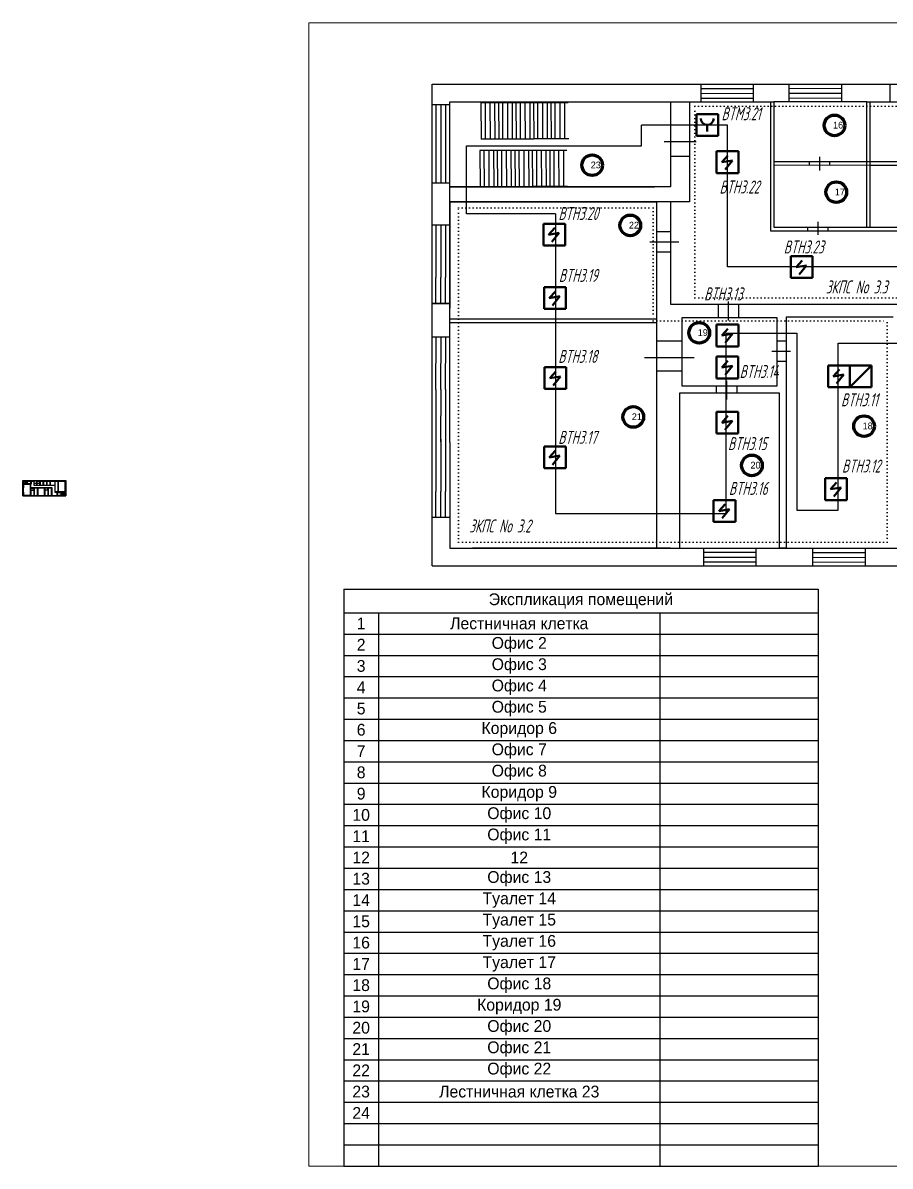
# Model space of a CAD drawing. Header units: millimetres. Extents: x -158 to 1900, y 56 to 1025.
# Drawn here: x -158 to 577, y 56 to 1025 of the extents above; entities that cross this region are included whole.
import ezdxf

# ---------------------------------------------------------------- set-up
doc = ezdxf.new("R2010")
doc.units = ezdxf.units.MM
doc.linetypes.add('ACAD_ISO07W100', pattern=[3, 0, -3])
for name, color, linetype, lineweight in [('Датчики (Вновь)', 2, 'Continuous', 50), ('Рамка толстая', 7, 'Continuous', 60), ('ТОНКИЕ', 150, 'Continuous', 13)]:
    doc.layers.add(name, color=color, linetype=linetype, lineweight=lineweight)
doc.styles.add('Annotative', font='txt')
doc.styles.add('simplex', font='simplex.shx', dxfattribs={"width": 0.8, "oblique": 15})

# ---------------------------------------------------------------- blocks, each defined once
blk = doc.blocks.new('A$C7A532389')
at = {"layer": 'Датчики (Вновь)'}
for p, q in [((0, 5), (5, 5)), ((0, 0), (0, 5)), ((5, 5), (5, 0)), ((2.5, 1), (2.5, 2.5)), ((5, 0), (0, 0))]:
    blk.add_line(p, q, dxfattribs=at)
blk.add_arc((2.5, 4), 1.5, 180, 0, dxfattribs=at)
blk = doc.blocks.new('*T10')
at = {"color": 0, "linetype": 'ByBlock', "lineweight": -2, "transparency": 16777216}
for p, q in [((0, 0), (401.75, 0)), ((0, 0), (0, -488.85)), ((401.75, 0), (401.75, -488.85)), ((0, -20.03), (401.75, -20.03)), ((29.55, -20.03), (29.55, -488.85)), ((267.83, -20.03), (267.83, -488.85)), ((0, -38.06), (401.75, -38.06)), ((0, -56.09), (401.75, -56.09)), ((0, -74.13), (401.75, -74.13)), ((0, -92.16), (401.75, -92.16)), ((0, -110.19), (401.75, -110.19)), ((0, -128.22), (401.75, -128.22)), ((0, -146.25), (401.75, -146.25)), ((0, -164.28), (401.75, -164.28)), ((0, -182.31), (401.75, -182.31)), ((0, -200.35), (401.75, -200.35)), ((0, -218.38), (401.75, -218.38)), ((0, -236.41), (401.75, -236.41)), ((0, -254.44), (401.75, -254.44)), ((0, -272.47), (401.75, -272.47)), ((0, -290.5), (401.75, -290.5)), ((0, -308.53), (401.75, -308.53)), ((0, -326.57), (401.75, -326.57)), ((0, -344.6), (401.75, -344.6)), ((0, -362.63), (401.75, -362.63)), ((0, -380.66), (401.75, -380.66)), ((0, -398.69), (401.75, -398.69)), ((0, -416.72), (401.75, -416.72)), ((0, -434.75), (401.75, -434.75)), ((0, -452.79), (401.75, -452.79)), ((0, -470.82), (401.75, -470.82)), ((0, -488.85), (401.75, -488.85))]:
    blk.add_line(p, q, dxfattribs=at)
at = {"color": 0, "transparency": 16777216, "char_height": 10, "attachment_point": 5}
for s, insert, width in [('Экспликация помещений', (200.88, -10.02), 398.751), ('1', (14.77, -29.05), 26.5466), ('Лестничная клетка', (148.69, -29.05), 235.2874), ('2', (14.77, -47.08), 26.5466), ('Офис 2', (148.69, -47.08), 235.2874), ('Офис 3', (148.69, -65.11), 235.2874), ('3', (14.77, -65.11), 26.5466), ('Офис 4', (148.69, -83.14), 235.2874), ('4', (14.77, -83.14), 26.5466), ('5', (14.77, -101.17), 26.5466), ('Офис 5', (148.69, -101.17), 235.2874), ('6', (14.77, -119.2), 26.5466), ('Коридор 6', (148.69, -119.2), 235.2874), ('7', (14.77, -137.24), 26.5466), ('Офис 7', (148.69, -137.24), 235.2874), ('8', (14.77, -155.27), 26.5466), ('Офис 8', (148.69, -155.27), 235.2874), ('9', (14.77, -173.3), 26.5466), ('Коридор 9', (148.69, -173.3), 235.2874), ('10', (14.77, -191.33), 26.5466), ('Офис 10', (148.69, -191.33), 235.2874), ('Офис 11', (148.69, -209.36), 235.2874), ('11', (14.77, -209.36), 26.5466), ('12', (14.77, -227.39), 26.5466), ('12', (148.69, -227.39), 235.2874), ('13', (14.77, -245.42), 26.5466), ('Офис 13', (148.69, -245.42), 235.2874), ('14', (14.77, -263.46), 26.5466), ('Туалет 14', (148.69, -263.46), 235.2874), ('15', (14.77, -281.49), 26.5466), ('Туалет 15', (148.69, -281.49), 235.2874), ('16', (14.77, -299.52), 26.5466), ('Туалет 16', (148.69, -299.52), 235.2874), ('17', (14.77, -317.55), 26.5466), ('Туалет 17', (148.69, -317.55), 235.2874), ('Офис 18', (148.69, -335.58), 235.2874), ('18', (14.77, -335.58), 26.5466), ('19', (14.77, -353.61), 26.5466), ('Коридор 19', (148.69, -353.61), 235.2874), ('20', (14.77, -371.64), 26.5466), ('Офис 20', (148.69, -371.64), 235.2874), ('21', (14.77, -389.68), 26.5466), ('Офис 21', (148.69, -389.68), 235.2874), ('22', (14.77, -407.71), 26.5466), ('Офис 22', (148.69, -407.71), 235.2874), ('23', (14.77, -425.74), 26.5466), ('Лестничная клетка 23  ', (148.69, -425.74), 235.2874), ('24', (14.77, -443.77), 26.5466)]:
    blk.add_mtext(s, dxfattribs=dict(at, insert=insert, width=width))

msp = doc.modelspace()

# ---------------------------------------------------------------- linework, layer by layer
for p, q in [((188.56, 564.89), (188.56, 972.93)), ((188.56, 972.93), (1323.26, 972.93)), ((416.47, 957.99), (416.47, 972.94)), ((416.55, 969.45), (460.9, 969.37)), ((460.9, 957.82), (460.9, 972.77)), ((491.16, 958.07), (491.16, 973.02)), ((491.25, 969.53), (535.59, 969.45)), ((535.59, 957.9), (535.59, 972.85)), ((576.51, 958.07), (576.51, 973.02)), ((416.55, 965.25), (460.9, 965.16)), ((416.55, 961.27), (460.9, 961.19)), ((491.25, 965.33), (535.59, 965.24)), ((491.25, 961.35), (535.59, 961.27)), ((203.7, 955.38), (188.75, 955.38)), ((192.07, 911.04), (192.15, 955.38)), ((196.28, 911.04), (196.36, 955.38)), ((200.25, 911.04), (200.33, 955.38)), ((203.51, 957.98), (390.4, 957.98)), ((203.51, 886.02), (203.51, 957.98)), ((244.66, 957.11), (230, 957.11)), ((230, 957.11), (230.26, 926.45)), ((233.4, 957.11), (233.47, 926.45)), ((237.6, 957.11), (237.66, 926.45)), ((241.58, 957.11), (241.65, 926.45)), ((259.4, 957.16), (244.74, 957.16)), ((244.74, 957.16), (245, 926.49)), ((248.14, 957.16), (248.21, 926.49)), ((252.33, 957.16), (252.4, 926.49)), ((256.32, 957.16), (256.39, 926.49)), ((274.31, 957.21), (259.65, 957.21)), ((259.65, 957.21), (259.91, 926.54)), ((263.05, 957.21), (263.12, 926.54)), ((267.25, 957.21), (267.31, 926.54)), ((271.23, 957.21), (271.3, 926.54)), ((289.05, 957.26), (274.39, 957.26)), ((274.39, 957.26), (274.65, 926.59)), ((277.79, 957.26), (277.86, 926.59)), ((281.98, 957.26), (282.05, 926.59)), ((285.97, 957.26), (286.04, 926.59)), ((303.76, 957.28), (289.09, 957.28)), ((289.09, 957.28), (289.35, 926.61)), ((292.49, 957.28), (292.57, 926.61)), ((296.69, 957.28), (296.75, 926.61)), ((300.67, 957.28), (300.74, 926.61)), ((390.4, 957.98), (390.4, 886.02)), ((390.4, 957.98), (406.62, 957.98)), ((406.62, 957.98), (475.26, 957.98)), ((406.62, 957.98), (406.62, 873.42)), ((475.26, 957.98), (478.07, 957.98)), ((475.26, 957.98), (475.26, 848.78)), ((478.07, 957.98), (478.07, 907.43)), ((556.69, 957.98), (478.07, 957.98)), ((556.69, 851.9), (556.69, 957.98)), ((556.69, 957.98), (559.5, 957.98)), ((559.5, 957.98), (640, 957.98)), ((559.5, 957.98), (559.5, 851.9)), ((192, 889.06), (192.08, 933.4)), ((196.2, 889.06), (196.28, 933.4)), ((200.18, 889.06), (200.26, 933.4)), ((406.62, 938.25), (390.4, 938.25)), ((245.21, 926.45), (230.26, 926.45)), ((259.95, 926.49), (245, 926.49)), ((274.86, 926.54), (259.91, 926.54)), ((289.6, 926.59), (274.65, 926.59)), ((304.3, 926.61), (289.35, 926.61)), ((412.34, 924.18), (385.1, 924.18)), ((243.76, 916.69), (229.09, 916.69)), ((229.09, 916.69), (229.35, 886.02)), ((232.5, 916.69), (232.57, 886.02)), ((236.69, 916.69), (236.76, 886.02)), ((240.67, 916.69), (240.75, 886.02)), ((258.5, 916.74), (243.83, 916.74)), ((243.83, 916.74), (244.09, 886.07)), ((247.24, 916.74), (247.31, 886.07)), ((251.43, 916.74), (251.5, 886.07)), ((255.41, 916.74), (255.49, 886.07)), ((273.41, 916.79), (258.74, 916.79)), ((258.74, 916.79), (259, 886.12)), ((262.15, 916.79), (262.22, 886.12)), ((266.34, 916.79), (266.41, 886.12)), ((270.32, 916.79), (270.4, 886.12)), ((288.15, 916.84), (273.48, 916.84)), ((273.48, 916.84), (273.74, 886.17)), ((276.89, 916.84), (276.96, 886.17)), ((281.08, 916.84), (281.14, 886.17)), ((285.06, 916.84), (285.14, 886.17)), ((302.85, 916.85), (288.19, 916.85)), ((288.19, 916.85), (288.44, 886.19)), ((291.59, 916.85), (291.66, 886.19)), ((295.78, 916.85), (295.85, 886.19)), ((299.76, 916.85), (299.84, 886.19)), ((406.62, 911.61), (390.4, 911.61)), ((516.65, 911.31), (516.65, 899.79)), ((478.07, 907.43), (640, 907.43)), ((478.07, 907.43), (478.07, 904.62)), ((478.07, 904.62), (559.5, 904.31)), ((478.07, 904.62), (478.07, 851.9)), ((508, 907.43), (508, 904.51)), ((525.32, 907.43), (525.32, 904.44)), ((559.5, 904.31), (640, 904.31)), ((203.63, 889.06), (188.68, 889.06)), ((390.4, 886.02), (203.51, 886.02)), ((203.51, 862.66), (203.51, 886.02)), ((203.51, 886.02), (377, 886.02)), ((244.3, 886.02), (203.51, 886.02)), ((259.04, 886.07), (244.09, 886.07)), ((273.95, 886.12), (259, 886.12)), ((288.69, 886.17), (273.74, 886.17)), ((303.39, 886.19), (288.44, 886.19)), ((390.4, 873.42), (203.51, 873.42)), ((203.51, 873.42), (203.51, 783.26)), ((203.51, 873.42), (378.54, 873.42)), ((378.54, 873.42), (378.54, 777.94)), ((406.62, 873.42), (390.4, 873.42)), ((390.4, 873.42), (390.4, 786.69)), ((203.51, 783.55), (203.51, 862.66)), ((203.56, 853.55), (188.61, 853.55)), ((191.93, 809.21), (192.01, 853.55)), ((196.14, 809.21), (196.22, 853.55)), ((200.11, 809.21), (200.19, 853.55)), ((515.22, 856.35), (515.22, 845.29)), ((390.4, 847.92), (378.54, 847.92)), ((475.26, 848.78), (1029.68, 848.78)), ((478.07, 851.9), (727.98, 851.9)), ((506.58, 851.9), (506.58, 848.78)), ((523.89, 851.9), (523.89, 848.78)), ((397.68, 839.27), (372.95, 839.27)), ((191.86, 787.23), (191.94, 831.57)), ((196.06, 787.23), (196.14, 831.57)), ((200.04, 787.23), (200.12, 831.57)), ((390.4, 830.6), (378.54, 830.6)), ((188.54, 787.23), (203.49, 787.23)), ((203.49, 787.23), (188.54, 787.23)), ((390.4, 786.69), (950.12, 786.69)), ((430.8, 786.69), (430.8, 775.44)), ((439.44, 788.84), (439.44, 772.91)), ((448.11, 786.69), (448.11, 775.44)), ((203.51, 777.94), (203.51, 783.55)), ((203.51, 675.16), (203.51, 777.94)), ((378.54, 777.94), (378.54, 579.85)), ((400.41, 717.1), (400.41, 775.44)), ((400.41, 775.44), (480.59, 775.44)), ((480.59, 775.44), (480.59, 717.1)), ((579.16, 775.47), (488.36, 775.47)), ((488.36, 775.47), (488.36, 579.85)), ((203.51, 774.3), (378.54, 774.3)), ((203.51, 770.96), (378.54, 770.96)), ((203.52, 758.54), (188.58, 758.54)), ((191.89, 714.19), (191.98, 758.54)), ((196.1, 714.19), (196.18, 758.54)), ((200.07, 714.19), (200.16, 758.54)), ((400.41, 755.21), (378.54, 755.21)), ((492.21, 746.58), (476.28, 746.58)), ((488.36, 755.22), (480.59, 755.22)), ((410.46, 741.24), (368.51, 741.24)), ((488.36, 737.91), (480.59, 737.91)), ((400.41, 729.82), (378.54, 729.82)), ((480.59, 717.1), (400.41, 717.1)), ((429.26, 716.84), (429.26, 711.22)), ((437.91, 721.71), (437.91, 705.77)), ((446.58, 716.84), (446.58, 711.22)), ((191.9, 669.85), (191.98, 714.19)), ((196.1, 669.85), (196.18, 714.19)), ((200.08, 669.85), (200.16, 714.19)), ((482.75, 711.2), (398.2, 711.2)), ((398.2, 711.2), (398.2, 579.85)), ((482.75, 579.85), (482.75, 711.2)), ((191.94, 627.77), (192.02, 672.12)), ((196.14, 627.77), (196.23, 672.12)), ((200.12, 627.77), (200.2, 672.12)), ((203.51, 669.55), (203.51, 675.16)), ((203.51, 669.55), (203.51, 579.85)), ((191.86, 605.79), (191.95, 650.14)), ((196.07, 605.79), (196.15, 650.14)), ((200.04, 605.79), (200.13, 650.14)), ((-158.04, 624.11), (-158.04, 637.18)), ((-158.04, 637.18), (-121.67, 637.18)), ((-157.56, 634.5), (-158.04, 634.5)), ((-157.56, 633.36), (-158.04, 633.36)), ((-158.04, 631.23), (-157.56, 631.23)), ((-157.56, 631.23), (-158.04, 631.23)), ((-157.56, 630.31), (-158.04, 630.31)), ((-157.56, 636.62), (-158.03, 636.62)), ((-157.93, 635.2), (-157.93, 636.62)), ((-157.93, 634.5), (-157.93, 635.92)), ((-157.93, 631.94), (-157.93, 633.36)), ((-157.93, 631.23), (-157.93, 632.65)), ((-157.93, 628.89), (-157.93, 630.31)), ((-157.8, 634.5), (-157.79, 635.92)), ((-157.8, 631.94), (-157.8, 633.36)), ((-157.8, 631.23), (-157.8, 632.65)), ((-157.8, 628.89), (-157.8, 630.31)), ((-157.79, 635.2), (-157.79, 636.62)), ((-157.67, 635.2), (-157.66, 636.62)), ((-157.67, 634.5), (-157.67, 635.92)), ((-157.67, 631.94), (-157.67, 633.36)), ((-157.67, 631.23), (-157.67, 632.65)), ((-157.67, 628.89), (-157.67, 630.31)), ((-157.56, 636.71), (-151.57, 636.71)), ((-157.56, 634.4), (-157.56, 636.71)), ((-151.57, 634.4), (-157.56, 634.4)), ((-157.56, 633.65), (-157.56, 634.4)), ((-157.56, 634.4), (-152, 634.4)), ((-156.25, 634.4), (-157.56, 634.4)), ((-151.57, 634), (-157.56, 634)), ((-157.56, 634), (-157.56, 631.11)), ((-157.56, 634), (-151.95, 634)), ((-157.56, 631.11), (-157.56, 633.65)), ((-157.56, 630.94), (-157.56, 631.11)), ((-157.56, 627.64), (-157.56, 630.94)), ((-156.27, 635.38), (-156.74, 635.38)), ((-156.74, 635.38), (-156.73, 634.4)), ((-156.24, 636.68), (-156.71, 636.68)), ((-156.71, 636.68), (-156.7, 635.69)), ((-156.22, 635.69), (-156.7, 635.69)), ((-156.63, 635.38), (-156.63, 634.4)), ((-156.6, 636.68), (-156.6, 635.69)), ((-156.5, 635.38), (-156.5, 634.4)), ((-156.47, 636.68), (-156.47, 635.69)), ((-156.37, 635.38), (-156.37, 634.4)), ((-156.34, 636.68), (-156.34, 635.69)), ((-155.8, 635.38), (-156.27, 635.38)), ((-156.27, 635.38), (-156.26, 634.4)), ((-155.78, 634.4), (-156.26, 634.4)), ((-155.77, 636.68), (-156.24, 636.68)), ((-156.24, 636.68), (-156.23, 635.7)), ((-155.75, 635.7), (-156.23, 635.7)), ((-156.16, 635.38), (-156.16, 634.4)), ((-156.13, 636.68), (-156.13, 635.7)), ((-156.03, 635.38), (-156.02, 634.4)), ((-156, 636.68), (-155.99, 635.7)), ((-155.9, 635.38), (-155.9, 634.4)), ((-155.87, 636.68), (-155.87, 635.7)), ((-155.32, 635.39), (-155.79, 635.39)), ((-155.79, 635.39), (-155.78, 634.4)), ((-155.3, 634.4), (-155.78, 634.4)), ((-155.29, 636.68), (-155.76, 636.68)), ((-155.76, 636.68), (-155.75, 635.7)), ((-155.27, 635.7), (-155.75, 635.7)), ((-155.68, 635.39), (-155.68, 634.4)), ((-155.65, 636.68), (-155.65, 635.7)), ((-155.55, 635.39), (-155.55, 634.4)), ((-155.52, 636.68), (-155.52, 635.7)), ((-155.42, 635.39), (-155.42, 634.4)), ((-155.39, 636.68), (-155.39, 635.7)), ((-154.85, 635.39), (-155.32, 635.39)), ((-155.32, 635.39), (-155.31, 634.4)), ((-154.83, 634.4), (-155.31, 634.4)), ((-154.82, 636.68), (-155.29, 636.68)), ((-155.29, 636.68), (-155.28, 635.7)), ((-154.8, 635.7), (-155.28, 635.7)), ((-155.21, 635.39), (-155.21, 634.4)), ((-155.18, 636.68), (-155.18, 635.7)), ((-155.08, 635.39), (-155.07, 634.4)), ((-155.05, 636.68), (-155.04, 635.7)), ((-154.95, 635.39), (-154.95, 634.4)), ((-154.92, 636.68), (-154.92, 635.7)), ((-154.38, 635.39), (-154.85, 635.39)), ((-154.85, 635.39), (-154.84, 634.4)), ((-154.36, 634.4), (-154.84, 634.4)), ((-154.35, 636.68), (-154.82, 636.68)), ((-154.82, 636.68), (-154.81, 635.7)), ((-154.33, 635.7), (-154.81, 635.7)), ((-154.74, 635.39), (-154.74, 634.4)), ((-154.71, 636.68), (-154.71, 635.7)), ((-154.6, 635.39), (-154.6, 634.4)), ((-154.57, 636.68), (-154.57, 635.7)), ((-154.48, 635.39), (-154.47, 634.4)), ((-154.45, 636.68), (-154.44, 635.7)), ((-150.93, 629.76), (-152.27, 629.76)), ((-151.34, 632.9), (-152.13, 632.9)), ((-151.95, 634), (-151.95, 630.94)), ((-151.57, 633.18), (-151.95, 633.18)), ((-151.57, 632.62), (-151.95, 632.62)), ((-151.95, 630.94), (-151.95, 624.59)), ((-151.25, 630.21), (-151.95, 630.21)), ((-150.87, 635.62), (-151.74, 635.62)), ((-151.57, 636.71), (-151.57, 634.4)), ((-151.57, 636.71), (-151.05, 636.71)), ((-151.05, 636.07), (-151.57, 636.07)), ((-151.05, 635.22), (-151.57, 635.22)), ((-151.05, 634), (-151.57, 634)), ((-151.57, 634), (-151.57, 631.22)), ((-151.57, 631.22), (-133.63, 631.22)), ((-151.25, 628.99), (-151.25, 630.86)), ((-151.25, 630.86), (-148.68, 630.86)), ((-151.05, 636.71), (-148.85, 636.71)), ((-151.05, 636.71), (-151.05, 634)), ((-150.74, 636.71), (-150.74, 637.18)), ((-150.73, 637.07), (-149.31, 637.07)), ((-150.73, 636.94), (-149.31, 636.94)), ((-150.73, 636.81), (-149.31, 636.81)), ((-150.28, 631.22), (-150.28, 630.86)), ((-150, 631.28), (-150, 630.77)), ((-149.72, 631.22), (-149.72, 630.86)), ((-149.31, 636.7), (-149.31, 637.18)), ((-148.85, 636.71), (-148.76, 636.71)), ((-148.85, 636.71), (-148.85, 633.21)), ((-148.85, 633.21), (-131.08, 633.21)), ((-148.31, 629.93), (-148.82, 629.93)), ((-148.76, 636.71), (-148.76, 635.09)), ((-146.24, 636.71), (-148.76, 636.71)), ((-148.76, 635.09), (-143.57, 635.09)), ((-148.76, 635.09), (-148.76, 635)), ((-148.76, 635), (-146.15, 634.99)), ((-148.76, 635), (-148.76, 633.31)), ((-148.76, 633.31), (-140.75, 633.31)), ((-148.68, 630.86), (-148.68, 628.99)), ((-148.43, 630.21), (-148.68, 630.21)), ((-148.43, 629.65), (-148.68, 629.65)), ((-145.52, 630.86), (-148.43, 630.86)), ((-148.43, 630.86), (-148.43, 624.59)), ((-148.34, 636.71), (-148.34, 637.19)), ((-148.34, 637.08), (-146.92, 637.07)), ((-148.34, 636.94), (-146.92, 636.94)), ((-148.34, 636.81), (-146.92, 636.81)), ((-147.85, 633.31), (-147.85, 633.21)), ((-147.8, 635.09), (-147.8, 634.99)), ((-147.57, 633.45), (-147.57, 633.09)), ((-147.52, 635.21), (-147.52, 634.84)), ((-147.29, 633.31), (-147.29, 633.21)), ((-147.25, 635.09), (-147.25, 634.99)), ((-146.92, 636.7), (-146.92, 637.18)), ((-146.24, 633.31), (-146.24, 636.71)), ((-146.24, 636.71), (-146.15, 636.71)), ((-146.15, 636.71), (-143.57, 636.71)), ((-146.15, 636.71), (-146.15, 633.31)), ((-146.15, 634.99), (-143.57, 634.99)), ((-145.61, 636.71), (-145.61, 637.19)), ((-145.6, 637.08), (-144.18, 637.07)), ((-145.6, 636.94), (-144.18, 636.94)), ((-145.6, 636.81), (-144.18, 636.81)), ((-145.52, 624.59), (-145.52, 630.86)), ((-139.65, 630.86), (-145.34, 630.86)), ((-145.34, 630.86), (-145.34, 624.59)), ((-145.13, 635.09), (-145.13, 634.99)), ((-145.1, 633.3), (-145.1, 633.2)), ((-144.85, 635.28), (-144.85, 634.77)), ((-144.82, 633.45), (-144.82, 633.09)), ((-144.57, 635.09), (-144.57, 634.99)), ((-144.54, 633.3), (-144.54, 633.2)), ((-144.18, 636.7), (-144.18, 637.18)), ((-143.57, 636.71), (-143.48, 636.71)), ((-143.57, 633.31), (-143.57, 636.71)), ((-143.48, 636.71), (-140.75, 636.71)), ((-143.48, 636.71), (-143.48, 633.31)), ((-142.9, 636.71), (-142.9, 637.19)), ((-142.9, 637.07), (-141.48, 637.07)), ((-142.9, 636.94), (-141.48, 636.94)), ((-142.9, 636.81), (-141.48, 636.81)), ((-142.77, 631.22), (-142.77, 630.86)), ((-142.5, 631.41), (-142.5, 630.61)), ((-142.47, 633.3), (-142.47, 633.2)), ((-142.22, 631.22), (-142.22, 630.86)), ((-142.19, 633.44), (-142.19, 633.09)), ((-141.91, 633.3), (-141.91, 633.2)), ((-141.48, 636.7), (-141.48, 637.18)), ((-140.75, 636.71), (-140.66, 636.71)), ((-140.75, 633.31), (-140.75, 636.71)), ((-140.66, 636.71), (-137.81, 636.71)), ((-140.66, 636.71), (-140.66, 633.31)), ((-140.66, 633.31), (-137.81, 633.31)), ((-140, 636.71), (-140, 637.19)), ((-139.99, 637.08), (-138.57, 637.08)), ((-139.99, 636.95), (-138.57, 636.94)), ((-139.99, 636.82), (-138.57, 636.82)), ((-139.65, 624.59), (-139.65, 630.86)), ((-139.47, 633.3), (-139.47, 633.2)), ((-139.47, 630.86), (-139.47, 629.23)), ((-136.8, 630.86), (-139.47, 630.86)), ((-139.19, 633.44), (-139.19, 633.09)), ((-138.91, 633.3), (-138.91, 633.2)), ((-138.58, 631.22), (-138.58, 630.86)), ((-138.57, 636.71), (-138.57, 637.19)), ((-138.3, 631.42), (-138.3, 630.63)), ((-138.02, 631.22), (-138.02, 630.86)), ((-137.81, 636.71), (-137.72, 636.71)), ((-137.81, 633.31), (-137.81, 636.71)), ((-137.72, 636.71), (-134.88, 636.71)), ((-137.72, 636.71), (-137.72, 633.31)), ((-137.72, 633.31), (-134.88, 633.31)), ((-137.33, 636.71), (-137.33, 637.19)), ((-137.33, 637.08), (-135.91, 637.08)), ((-137.33, 636.94), (-135.91, 636.94)), ((-137.33, 636.82), (-135.91, 636.81)), ((-136.39, 630.08), (-136.9, 630.08)), ((-136.8, 629.23), (-136.8, 630.86)), ((-136.49, 630.35), (-136.8, 630.35)), ((-136.49, 629.8), (-136.8, 629.8)), ((-136.57, 633.31), (-136.57, 633.21)), ((-133.81, 630.86), (-136.49, 630.86)), ((-136.49, 630.86), (-136.49, 624.59)), ((-136.29, 633.45), (-136.29, 633.09)), ((-136.01, 633.31), (-136.01, 633.21)), ((-135.91, 636.71), (-135.91, 637.18)), ((-134.88, 636.71), (-131.08, 636.71)), ((-134.88, 633.31), (-134.88, 636.71)), ((-134.88, 636.71), (-134.79, 636.71)), ((-134.79, 636.71), (-134.79, 633.31)), ((-134.79, 633.31), (-131.08, 633.31)), ((-133.81, 624.59), (-133.81, 630.86)), ((-133.74, 636.71), (-133.74, 637.19)), ((-133.74, 637.07), (-132.32, 637.07)), ((-133.74, 636.94), (-132.32, 636.94)), ((-133.74, 636.81), (-132.32, 636.81)), ((-133.63, 631.22), (-133.63, 624.88)), ((-133.15, 633.31), (-133.15, 633.21)), ((-132.87, 633.45), (-132.87, 633.09)), ((-132.59, 633.31), (-132.59, 633.21)), ((-132.32, 636.7), (-132.32, 637.18)), ((-130.79, 632.29), (-131.22, 632.29)), ((-131.08, 636.71), (-131.08, 627.44)), ((-130.97, 632.57), (-131.08, 632.57)), ((-130.97, 632.01), (-131.08, 632.01)), ((-130.97, 636.71), (-130.97, 627.56)), ((-130.97, 636.71), (-128.35, 636.71)), ((-130.39, 636.71), (-130.39, 637.19)), ((-130.38, 637.08), (-128.96, 637.08)), ((-130.38, 636.94), (-128.96, 636.94)), ((-130.38, 636.82), (-128.96, 636.81)), ((-128.96, 636.71), (-128.96, 637.18)), ((-128.35, 636.71), (-128.35, 627.58)), ((-128.35, 636.71), (-128.26, 636.71)), ((-128.26, 636.71), (-122.54, 636.71)), ((-128.26, 636.71), (-128.17, 636.71)), ((-128.17, 636.71), (-128.17, 627.58)), ((-122.54, 636.8), (-122.54, 627.58)), ((-122.54, 636.04), (-121.67, 636.04)), ((-122.54, 631.77), (-121.67, 631.77)), ((-121.67, 631.02), (-122.54, 631.02)), ((-122.26, 629.6), (-122.26, 631.02)), ((-122.25, 636.04), (-122.25, 634.62)), ((-122.25, 634.62), (-122.25, 633.19)), ((-122.25, 633.19), (-122.25, 631.77)), ((-122.13, 629.6), (-122.12, 631.02)), ((-122.12, 636.04), (-122.12, 634.62)), ((-122.12, 634.62), (-122.12, 633.19)), ((-122.12, 633.19), (-122.12, 631.77)), ((-122, 629.6), (-122, 631.02)), ((-121.99, 636.04), (-121.99, 634.62)), ((-121.99, 634.62), (-121.99, 633.19)), ((-121.98, 633.19), (-121.99, 631.77)), ((-121.67, 637.18), (-121.67, 624.11)), ((-121.67, 630.47), (-121.67, 635.97)), ((-157.56, 625.42), (-158.04, 625.42)), ((-158.04, 624.11), (-158.04, 624.11)), ((-158.04, 624.11), (-121.67, 624.11)), ((-158.04, 624.11), (-157.56, 624.11)), ((-158.04, 624.11), (-157.56, 624.11)), ((-157.93, 627.47), (-157.93, 628.89)), ((-157.93, 626.12), (-157.93, 627.54)), ((-157.93, 625.42), (-157.93, 626.84)), ((-157.8, 627.47), (-157.8, 628.89)), ((-157.8, 626.12), (-157.79, 627.54)), ((-157.8, 625.42), (-157.8, 626.84)), ((-157.67, 627.47), (-157.67, 628.89)), ((-157.67, 626.12), (-157.67, 627.54)), ((-157.67, 625.42), (-157.67, 626.84)), ((-157.56, 627.46), (-157.56, 627.64)), ((-157.56, 627.46), (-157.56, 624.59)), ((-157.56, 624.59), (-152.06, 624.59)), ((-151.57, 624.59), (-156.94, 624.59)), ((-152.06, 624.59), (-151.54, 624.59)), ((-151.25, 629.39), (-151.95, 629.39)), ((-151.54, 624.59), (-139.72, 624.59)), ((-148.61, 628.8), (-151.32, 628.8)), ((-151.32, 628.8), (-151.32, 624.59)), ((-148.68, 628.99), (-151.25, 628.99)), ((-150.67, 624.11), (-150.67, 624.59)), ((-150.66, 624.48), (-149.24, 624.48)), ((-150.66, 624.35), (-149.24, 624.34)), ((-150.66, 624.22), (-149.24, 624.22)), ((-150.33, 628.98), (-150.33, 628.8)), ((-150.05, 629.13), (-150.05, 628.62)), ((-149.77, 628.98), (-149.77, 628.8)), ((-149.24, 624.11), (-149.24, 624.59)), ((-148.61, 624.59), (-148.61, 628.8)), ((-148.43, 624.59), (-148.61, 624.59)), ((-147.7, 624.11), (-147.7, 624.59)), ((-147.7, 624.47), (-146.28, 624.47)), ((-147.7, 624.34), (-146.28, 624.34)), ((-147.7, 624.21), (-146.28, 624.21)), ((-146.28, 624.1), (-146.28, 624.58)), ((-145.34, 624.59), (-145.52, 624.59)), ((-144.87, 624.1), (-144.87, 624.58)), ((-144.87, 624.48), (-143.45, 624.47)), ((-144.87, 624.34), (-143.45, 624.34)), ((-144.87, 624.21), (-143.45, 624.21)), ((-143.45, 624.48), (-142.02, 624.47)), ((-143.45, 624.34), (-142.02, 624.34)), ((-143.45, 624.21), (-142.02, 624.21)), ((-142.02, 624.48), (-140.6, 624.47)), ((-142.02, 624.34), (-140.6, 624.34)), ((-142.02, 624.22), (-140.6, 624.21)), ((-140.6, 624.1), (-140.6, 624.58)), ((-139.72, 624.59), (-139.54, 624.59)), ((-139.56, 624.59), (-139.65, 624.59)), ((-136.67, 629.09), (-139.56, 629.09)), ((-139.56, 629.09), (-139.56, 624.59)), ((-139.54, 624.59), (-134.01, 624.59)), ((-139.47, 629.23), (-136.8, 629.23)), ((-138.8, 624.09), (-138.8, 624.57)), ((-138.8, 624.46), (-137.37, 624.46)), ((-138.8, 624.33), (-137.37, 624.32)), ((-138.8, 624.2), (-137.37, 624.2)), ((-138.33, 629.23), (-138.33, 629.09)), ((-138.05, 629.41), (-138.05, 628.89)), ((-137.78, 629.23), (-137.78, 629.09)), ((-137.37, 624.09), (-137.37, 624.57)), ((-136.67, 624.59), (-136.67, 629.09)), ((-136.49, 624.59), (-136.67, 624.59)), ((-135.83, 624.11), (-135.83, 624.59)), ((-135.83, 624.47), (-134.41, 624.47)), ((-135.83, 624.34), (-134.41, 624.34)), ((-135.83, 624.21), (-134.41, 624.21)), ((-134.41, 624.1), (-134.41, 624.58)), ((-134.01, 624.59), (-129.16, 624.59)), ((-133.63, 624.59), (-133.81, 624.59)), ((-133.63, 624.88), (-133.63, 624.59)), ((-132.06, 624.12), (-132.06, 624.6)), ((-132.06, 624.49), (-130.64, 624.49)), ((-132.06, 624.36), (-130.64, 624.35)), ((-132.06, 624.23), (-130.64, 624.23)), ((-131.08, 627.44), (-129.16, 627.44)), ((-128.14, 627.58), (-130.97, 627.56)), ((-130.64, 624.12), (-130.64, 624.6)), ((-128.33, 625.79), (-129.45, 625.79)), ((-129.16, 627.44), (-129.16, 624.59)), ((-128.65, 626.06), (-129.16, 626.06)), ((-128.65, 625.51), (-129.16, 625.51)), ((-129.16, 624.59), (-128.65, 624.59)), ((-128.65, 624.59), (-128.65, 626.93)), ((-128.65, 626.93), (-122.54, 626.93)), ((-122.54, 624.59), (-128.65, 624.59)), ((-128.02, 629.08), (-128.53, 629.08)), ((-128.17, 629.36), (-128.35, 629.36)), ((-128.17, 628.8), (-128.35, 628.8)), ((-122.54, 627.58), (-128.14, 627.58)), ((-125.77, 626.92), (-125.29, 626.92)), ((-125.75, 625.94), (-125.28, 625.94)), ((-125.74, 625.56), (-125.26, 625.56)), ((-125.72, 624.58), (-125.25, 624.58)), ((-125.65, 625.94), (-125.65, 626.92)), ((-125.63, 624.58), (-125.63, 625.56)), ((-125.52, 625.94), (-125.52, 626.92)), ((-125.5, 624.58), (-125.5, 625.56)), ((-125.39, 625.94), (-125.39, 626.92)), ((-125.36, 624.58), (-125.37, 625.56)), ((-125.3, 626.92), (-124.82, 626.92)), ((-125.28, 625.94), (-125.29, 626.92)), ((-125.28, 625.94), (-124.81, 625.94)), ((-125.27, 625.56), (-124.79, 625.56)), ((-125.25, 624.58), (-125.26, 625.56)), ((-125.25, 624.58), (-124.78, 624.58)), ((-125.18, 625.94), (-125.18, 626.92)), ((-125.15, 624.58), (-125.16, 625.56)), ((-125.05, 625.94), (-125.05, 626.92)), ((-125.03, 624.58), (-125.03, 625.56)), ((-124.92, 625.94), (-124.92, 626.92)), ((-124.89, 624.58), (-124.89, 625.56)), ((-124.82, 626.92), (-124.34, 626.92)), ((-124.81, 625.94), (-124.82, 626.92)), ((-124.81, 625.94), (-124.34, 625.94)), ((-124.8, 625.56), (-124.32, 625.56)), ((-124.78, 624.58), (-124.79, 625.56)), ((-124.78, 624.58), (-124.31, 624.58)), ((-124.71, 625.94), (-124.71, 626.92)), ((-124.68, 624.58), (-124.68, 625.56)), ((-124.58, 625.94), (-124.58, 626.92)), ((-124.55, 624.58), (-124.56, 625.56)), ((-124.44, 625.94), (-124.45, 626.92)), ((-124.42, 624.58), (-124.42, 625.56)), ((-124.34, 626.92), (-123.87, 626.92)), ((-124.34, 625.94), (-124.34, 626.92)), ((-124.33, 625.94), (-123.86, 625.94)), ((-124.32, 625.56), (-123.84, 625.56)), ((-124.31, 624.58), (-124.32, 625.56)), ((-124.3, 624.58), (-123.83, 624.58)), ((-124.23, 625.94), (-124.23, 626.92)), ((-124.2, 624.58), (-124.21, 625.56)), ((-124.1, 625.94), (-124.1, 626.92)), ((-124.08, 624.58), (-124.08, 625.56)), ((-123.97, 625.94), (-123.97, 626.92)), ((-123.94, 624.58), (-123.94, 625.56)), ((-123.87, 626.93), (-122.57, 626.93)), ((-123.86, 625.94), (-123.87, 626.92)), ((-123.85, 625.94), (-123.38, 625.94)), ((-123.85, 625.56), (-122.54, 625.56)), ((-123.83, 624.58), (-123.84, 625.56)), ((-123.83, 624.58), (-123.36, 624.58)), ((-123.76, 625.94), (-123.76, 626.93)), ((-123.73, 624.58), (-123.73, 625.56)), ((-123.63, 625.94), (-123.63, 626.93)), ((-123.6, 624.58), (-123.61, 625.56)), ((-123.49, 625.94), (-123.5, 626.93)), ((-123.47, 624.58), (-123.47, 625.56)), ((-123.38, 625.94), (-123.39, 626.93)), ((-123.36, 624.58), (-123.37, 625.56)), ((-121.67, 628.18), (-122.54, 628.18)), ((-122.54, 626.93), (-122.54, 624.59)), ((-121.67, 626.5), (-122.54, 626.5)), ((-121.67, 625.08), (-122.54, 625.08)), ((-122.54, 624.59), (-121.67, 624.59)), ((-122.26, 628.18), (-122.26, 629.6)), ((-122.25, 625.08), (-122.25, 626.5)), ((-122.13, 628.18), (-122.13, 629.6)), ((-122.11, 625.08), (-122.11, 626.5)), ((-122, 628.18), (-122, 629.6)), ((-121.99, 625.08), (-121.98, 626.5)), ((203.49, 605.79), (188.55, 605.79)), ((203.51, 579.85), (375.13, 579.85)), ((390.4, 579.85), (222.85, 579.85)), ((375.13, 579.85), (391.33, 579.85)), ((391.33, 579.85), (760.12, 579.85)), ((418.62, 565.14), (418.62, 580.09)), ((418.71, 576.61), (463.05, 576.52)), ((418.71, 572.4), (463.05, 572.32)), ((463.05, 564.98), (463.05, 579.93)), ((488.36, 579.85), (482.75, 579.85)), ((511.17, 564.89), (511.17, 579.84)), ((511.25, 576.35), (555.6, 576.27)), ((511.25, 572.15), (555.6, 572.06)), ((555.6, 564.72), (555.6, 579.67)), ((188.56, 564.89), (188.56, 564.89)), ((188.56, 564.89), (1323.26, 564.89)), ((188.56, 564.89), (203.51, 564.89)), ((188.56, 564.89), (203.51, 564.89)), ((418.71, 568.43), (463.05, 568.34)), ((511.25, 568.17), (555.6, 568.09))]:
    msp.add_line(p, q)
at = {"color": 1, "linetype": 'ACAD_ISO07W100'}
for p, q in [((411.13, 791.99), (411.13, 954.29)), ((411.13, 954.29), (906.45, 954.29)), ((210.84, 584.84), (210.84, 868.3)), ((210.84, 868.3), (375.73, 868.3)), ((375.73, 868.3), (375.73, 772.41)), ((944.75, 791.99), (411.13, 791.99)), ((375.73, 772.41), (573.88, 772.41)), ((573.94, 771.22), (573.94, 584.84)), ((573.94, 584.84), (210.84, 584.84))]:
    msp.add_line(p, q, dxfattribs=at)
at = {"color": 1}
for p, q in [((438.83, 938.28), (366.01, 938.28)), ((366.01, 920.77), (366.01, 938.28)), ((438.83, 818.15), (438.83, 938.28)), ((217.64, 863.13), (217.64, 920.77)), ((217.64, 920.77), (347.27, 920.77)), ((347.27, 920.77), (366.01, 920.77)), ((293.08, 863.13), (217.64, 863.13)), ((293.08, 863.13), (293.08, 609.27)), ((597.19, 818.15), (438.83, 818.15)), ((437.57, 609.27), (437.57, 761.97)), ((437.57, 761.97), (497.55, 761.94)), ((497.55, 761.94), (497.55, 612.05)), ((532.42, 612.05), (532.42, 753.5)), ((532.42, 753.5), (668.41, 753.5)), ((497.55, 612.05), (532.42, 612.05)), ((293.08, 609.27), (437.57, 609.27))]:
    msp.add_line(p, q, dxfattribs=at)
at = {"lineweight": 70}
for centre in [(529.45, 938.1), (324.2, 904.36), (530.94, 881.53), (356.47, 853.38), (414.84, 762.35), (358.97, 691.06), (554.47, 683.27), (459.48, 650.01)]:
    msp.add_circle(centre, 8.75, dxfattribs=at)
at = {"layer": 'Датчики (Вновь)', "color": 2}
for p, q in [((429.58, 916.1), (447.98, 916.1)), ((429.58, 897.71), (429.58, 916.1)), ((439.22, 912.61), (433.98, 906.79)), ((447.98, 916.1), (447.98, 897.71)), ((433.98, 906.79), (443, 908.39)), ((443, 908.39), (436.74, 900.69)), ((447.98, 897.71), (429.58, 897.71)), ((282.84, 854.77), (301.24, 854.77)), ((282.84, 836.38), (282.84, 854.77)), ((301.24, 854.77), (301.24, 836.38)), ((292.47, 851.27), (287.24, 845.46)), ((287.24, 845.46), (296.26, 847.06)), ((296.26, 847.06), (290, 839.35)), ((301.24, 836.38), (282.84, 836.38)), ((492.43, 827.23), (510.83, 827.23)), ((492.43, 808.83), (492.43, 827.23)), ((502.07, 823.73), (496.83, 817.92)), ((510.83, 827.23), (510.83, 808.83)), ((496.83, 817.92), (505.85, 819.51)), ((505.85, 819.51), (499.59, 811.81)), ((510.83, 808.83), (492.43, 808.83)), ((283.42, 800.96), (301.82, 800.96)), ((283.42, 782.56), (283.42, 800.96)), ((293.06, 797.46), (287.82, 791.65)), ((301.82, 800.96), (301.82, 782.56)), ((287.82, 791.65), (296.84, 793.25)), ((296.84, 793.25), (290.58, 785.54)), ((301.82, 782.56), (283.42, 782.56)), ((429.58, 769.28), (447.98, 769.28)), ((429.58, 750.88), (429.58, 769.28)), ((439.21, 765.78), (433.98, 759.97)), ((447.98, 769.28), (447.98, 750.88)), ((433.98, 759.97), (443, 761.57)), ((443, 761.57), (436.74, 753.86)), ((447.98, 750.88), (429.58, 750.88)), ((429.54, 742.17), (447.93, 742.17)), ((429.54, 723.77), (429.54, 742.17)), ((439.17, 738.67), (433.93, 732.85)), ((447.93, 742.17), (447.93, 723.77)), ((283.89, 733.17), (302.28, 733.17)), ((283.89, 714.78), (283.89, 733.17)), ((293.52, 729.67), (288.28, 723.86)), ((302.28, 733.17), (302.28, 714.78)), ((433.93, 732.85), (442.95, 734.45)), ((442.95, 734.45), (436.7, 726.75)), ((524.03, 734.73), (542.43, 734.73)), ((524.03, 716.33), (524.03, 734.73)), ((533.67, 731.23), (528.43, 725.42)), ((528.43, 725.42), (537.45, 727.02)), ((537.45, 727.02), (531.19, 719.31)), ((542.43, 734.73), (542.43, 716.33)), ((560.83, 734.73), (542.43, 716.33)), ((542.43, 734.73), (560.83, 734.73)), ((560.83, 734.73), (560.83, 716.33)), ((288.28, 723.86), (297.3, 725.46)), ((297.3, 725.46), (291.05, 717.76)), ((447.93, 723.77), (429.54, 723.77)), ((302.28, 714.78), (283.89, 714.78)), ((542.43, 716.33), (524.03, 716.33)), ((560.83, 716.33), (542.43, 716.33)), ((429.51, 695.48), (447.91, 695.48)), ((429.51, 677.09), (429.51, 695.48)), ((439.14, 691.98), (433.91, 686.17)), ((433.91, 686.17), (442.92, 687.77)), ((442.92, 687.77), (436.67, 680.06)), ((447.91, 695.48), (447.91, 677.09)), ((447.91, 677.09), (429.51, 677.09)), ((283.42, 666.05), (301.82, 666.05)), ((283.42, 647.65), (283.42, 666.05)), ((293.06, 662.55), (287.82, 656.73)), ((301.82, 666.05), (301.82, 647.65)), ((287.82, 656.73), (296.84, 658.33)), ((296.84, 658.33), (290.58, 650.63)), ((301.82, 647.65), (283.42, 647.65)), ((521.58, 639.07), (539.98, 639.07)), ((521.58, 620.67), (521.58, 639.07)), ((531.21, 635.57), (525.98, 629.75)), ((525.98, 629.75), (535, 631.35)), ((535, 631.35), (528.74, 623.65)), ((539.98, 639.07), (539.98, 620.67)), ((539.98, 620.67), (539.98, 639.07)), ((427.05, 620.67), (445.45, 620.67)), ((427.05, 602.27), (427.05, 620.67)), ((445.45, 620.67), (445.45, 602.27)), ((539.98, 620.67), (521.58, 620.67)), ((436.69, 617.17), (431.45, 611.35)), ((431.45, 611.35), (440.47, 612.95)), ((440.47, 612.95), (434.21, 605.25)), ((445.45, 602.27), (427.05, 602.27))]:
    msp.add_line(p, q, dxfattribs=at)
at = {"layer": 'Рамка толстая', "color": 18, "lineweight": 20, "true_color": 0x000000}
for p, q in [((84.06, 56.32), (84.06, 1024.94)), ((84.06, 1024.94), (1417.18, 1024.94)), ((84.06, 56.32), (1417.18, 56.32))]:
    msp.add_line(p, q, dxfattribs=at)

# ---------------------------------------------------------------- block references
msp.add_blockref('*T10', (113.72, 545.17))
at = {"layer": 'Датчики (Вновь)', "color": 2, "xscale": 3.679417874363025, "yscale": 3.679417874363025, "zscale": 3.679417874363025}
msp.add_blockref('A$C7A532389', (412.45, 929.33), dxfattribs=at)

# ---------------------------------------------------------------- texts
at = {"lineweight": 70, "style": 'Annotative'}
for s, p in [('16', (528.24, 935.44)), ('23', (322.99, 901.7)), ('17', (529.74, 878.87)), ('22', (355.27, 850.71)), ('19', (413.64, 759.68)), ('21', (357.77, 688.4)), ('18', (553.26, 680.61)), ('20', (458.27, 647.34))]:
    msp.add_text(s, height=5.721, dxfattribs=at).set_placement(p)
at = {"layer": 'ТОНКИЕ', "lineweight": 9, "style": 'simplex', "oblique": 15, "width": 0.6}
for s, p in [('BTМ3.21', (433.73, 942.42)), ('BTН3.22', (432.07, 880.36)), ('BTН3.20', (295.61, 857.88)), ('BTН3.23', (486.48, 829.54)), ('BTН3.19', (296, 805.49)), ('BTН3.13', (419.02, 789.78)), ('BTН3.18', (295.48, 736.87)), ('BTН3.14', (449.08, 724.04)), ('BTН3.11', (535, 700.05)), ('BTН3.17', (295.48, 668.25)), ('BTН3.15', (439.23, 662.93)), ('BTН3.12', (535.82, 643.96)), ('BTН3.16', (440.05, 625))]:
    msp.add_text(s, height=11.008, dxfattribs=at).set_placement(p)
at = {"layer": 'ТОНКИЕ', "color": 1, "lineweight": 9, "style": 'simplex', "oblique": 15, "width": 0.6}
for s, p in [('ЗКПС No 3.3', (522.04, 795.65)), ('ЗКПС No 3.2', (220.08, 593.14))]:
    msp.add_text(s, height=11.0078, dxfattribs=at).set_placement(p)

doc.saveas('drawing.dxf')
